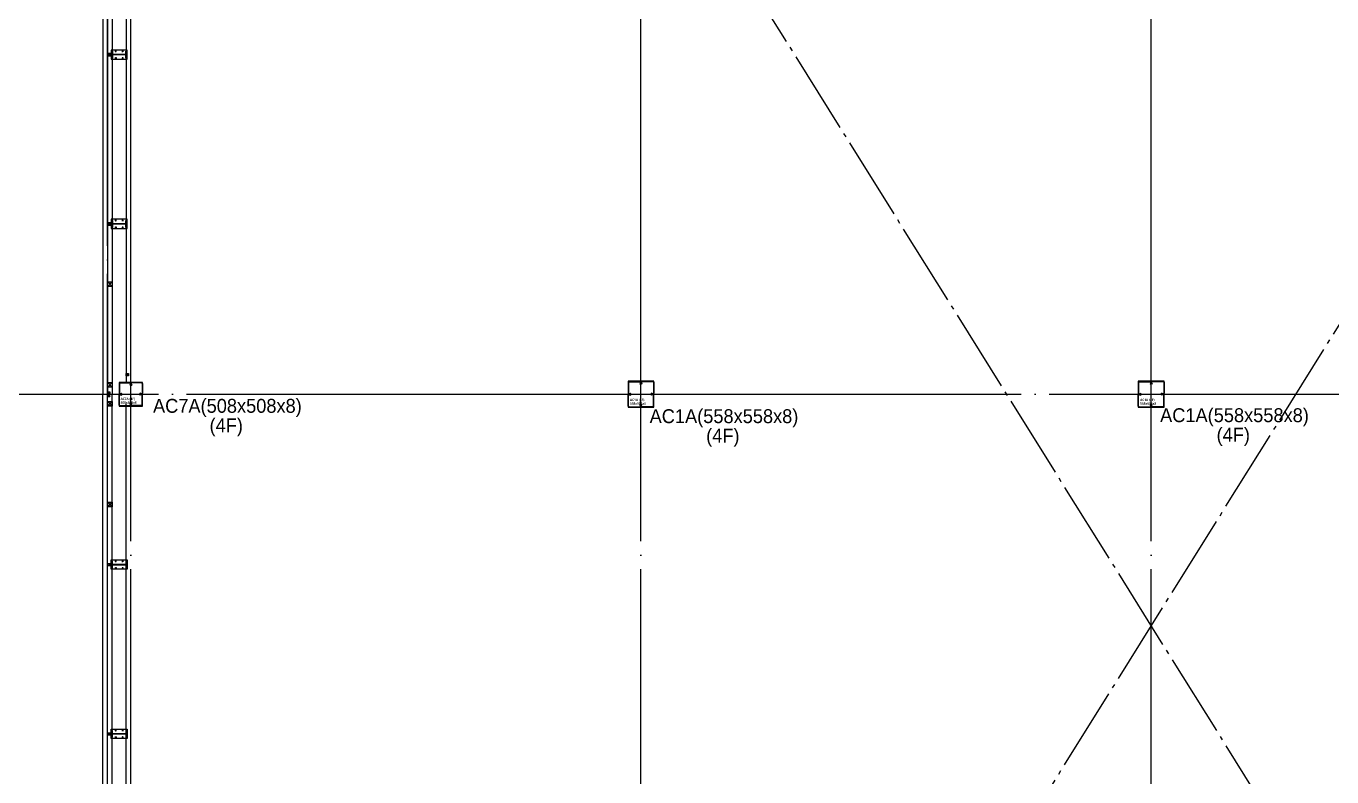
# Model space of a CAD drawing. Header units: millimetres. Extents: x -47382 to 204618, y -51045 to 127155.
# Drawn here: x 33743 to 61896, y 32117 to 48312 of the extents above; entities that cross this region are included whole.
import ezdxf
from ezdxf.enums import TextEntityAlignment as Align

# ---------------------------------------------------------------- set-up
doc = ezdxf.new("R2010")
doc.units = ezdxf.units.MM
doc.header["$LTSCALE"] = 300
doc.header["$MEASUREMENT"] = 0
for name, pattern in [('CEN', [62, 60, -1, 0, -1]), ('HID', [2, 1.1, -0.9]), ('STD_SHAFT', [7.3, 6, -0.5, 0.3, -0.5])]:
    doc.linetypes.add(name, pattern=pattern)
doc.layers.get('0').update_dxf_attribs({"linetype": 'CONTINUOUS'})
doc.layers.get('Defpoints').update_dxf_attribs({"color": 153, "linetype": 'CONTINUOUS'})
for name, color, linetype in [('1', 7, 'CONTINUOUS'), ('6', 6, 'CONTINUOUS'), ('A-CEN', 1, 'CEN'), ('A-FLOR-FLIN-TYP2', 8, 'CONTINUOUS'), ('A-FLOR-GW', 6, 'CONTINUOUS'), ('A-FLOR-OPEN-BELO', 6, 'STD_SHAFT'), ('A-FLOR-STUD', 9, 'CONTINUOUS'), ('A-ST-AXIS-CEN', 252, 'CEN'), ('A-ST-COL', 2, 'CONTINUOUS'), ('Bound', 9, 'CONTINUOUS'), ('SS-PLATE', 32, 'CONTINUOUS'), ('STEEL', 2, 'CONTINUOUS'), ('XREF-PLAN$0$A-STEEL', 7, 'CONTINUOUS')]:
    doc.layers.add(name, color=color, linetype=linetype)
doc.layers.add('Defpoint', color=161, linetype='CONTINUOUS', plot=False)
doc.styles.add('SH_대대리576', font='NanumGothicBold.ttf')
doc.styles.add('돋움', font='')
doc.styles.get('돋움').set_extended_font_data('Dotum')

# ---------------------------------------------------------------- blocks, each defined once
blk = doc.blocks.new('A$C284E115B')
at = {"layer": 'A-FLOR-STUD'}
for p, q in [((2, 48, -103000), (98, 2, -103000)), ((2, 2, -103000), (98, 48, -103000))]:
    blk.add_line(p, q, dxfattribs=at)
at = {"layer": 'A-FLOR-STUD', "elevation": -103000}
for points in [[(0, 50), (100, 50), (100, 0), (0, 0)], [(2, 48), (98, 48), (98, 2), (2, 2)]]:
    blk.add_lwpolyline(points, close=True, dxfattribs=at)
blk = doc.blocks.new('BOLT')
at = {"layer": '1', "color": 251}
for p, q in [((-21, 0), (21, 0)), ((0, -21), (0, 21))]:
    blk.add_line(p, q, dxfattribs=at)
at = {"layer": '6', "color": 251}
blk.add_circle((0, 0), 11, dxfattribs=at)
blk = doc.blocks.new('WC2_BP')
at = {"layer": 'SS-PLATE', "color": 251, "ltscale": 0.05}
blk.add_lwpolyline([(-175, -100), (175, -100), (175, 100), (-175, 100)], close=True, dxfattribs=at)
at = {"linetype": 'HID', "yscale": 0.909090909090909, "zscale": 0.909090909090909}
for p, xscale in [((-75, 75), -0.909090909090909), ((75, 75), 0.909090909090909)]:
    blk.add_blockref('BOLT', p, dxfattribs=dict(at, xscale=xscale))
at = {"linetype": 'HID', "yscale": 0.909090909090909, "zscale": 0.909090909090909, "rotation": 180}
for p, xscale in [((-75, -75), 0.909090909090909), ((75, -75), -0.909090909090909)]:
    blk.add_blockref('BOLT', p, dxfattribs=dict(at, xscale=xscale))
blk = doc.blocks.new('H-300X150X6_5X9')
at = {"layer": 'Defpoint'}
for p, q in [((-3.25, 0), (3.25, 0)), ((0, -150), (0, 150))]:
    blk.add_line(p, q, dxfattribs=at)
at = {"layer": 'STEEL'}
blk.add_lwpolyline([(-75, -150), (-75, -141), (-16.25, -141, 0.41421356), (-3.25, -128), (-3.25, 128, 0.41421356), (-16.25, 141), (-75, 141), (-75, 150), (75, 150), (75, 141), (16.25, 141, 0.41421356), (3.25, 128), (3.25, -128, 0.41421356), (16.25, -141), (75, -141), (75, -150)], format="xyb", close=True, dxfattribs=at)
at = {"layer": 'SS-PLATE', "color": 251, "ltscale": 0.05, "rotation": 90}
blk.add_blockref('WC2_BP', (0, 0), dxfattribs=at)
blk = doc.blocks.new('A$C2E56680A')
blk.add_blockref('A$C284E115B', (0, 50))
at = {"layer": 'STEEL', "xscale": -1, "rotation": 90.00000000000001}
blk.add_blockref('H-300X150X6_5X9', (250, 75, -103000), dxfattribs=at)
blk = doc.blocks.new('3-11000')
at = {"layer": 'A-FLOR-FLIN-TYP2'}
for p, q in [((200, -400, -103000), (200, 11000, -103000)), ((500, 229, -103000), (500, 10796, -103000))]:
    blk.add_line(p, q, dxfattribs=at)
at = {"layer": 'A-FLOR-GW'}
for p, q in [((0, 0, -103000), (0, 11000, -103000)), ((100, 0, -103000), (100, 11000, -103000))]:
    blk.add_line(p, q, dxfattribs=at)
for p in [(100, 7250), (100, 3600)]:
    blk.add_blockref('A$C2E56680A', p)
blk = doc.blocks.new('A$C02DD68EE')
at = {"layer": 'A-FLOR-STUD'}
for p, q in [((125, 11000, -103000), (102, 10952, -103000)), ((125, 11000, -103000), (148, 10952, -103000)), ((102, 48, -103000), (125, 0, -103000)), ((148, 48, -103000), (125, 0, -103000))]:
    blk.add_line(p, q, dxfattribs=at)
at = {"layer": 'A-FLOR-STUD', "elevation": -103000}
for points in [[(100, 11000), (100, 10950), (150, 10950), (150, 11000)], [(102, 11000), (102, 10952), (148, 10952), (148, 11000)], [(150, 0), (150, 50), (100, 50), (100, 0)], [(148, 0), (148, 48), (102, 48), (102, 0)]]:
    blk.add_lwpolyline(points, dxfattribs=at)
blk.add_blockref('3-11000', (0, 0))
blk = doc.blocks.new('A$C6CC9239A')
at = {"layer": 'A-FLOR-STUD'}
for p, q in [((2, 2, -103000), (48, 48, -103000)), ((2, 48, -103000), (48, 2, -103000))]:
    blk.add_line(p, q, dxfattribs=at)
at = {"layer": 'A-FLOR-STUD', "elevation": -103000}
for points in [[(0, 0), (50, 0), (50, 50), (0, 50)], [(2, 2), (48, 2), (48, 48), (2, 48)]]:
    blk.add_lwpolyline(points, close=True, dxfattribs=at)
blk = doc.blocks.new('AC1A (4f)')
at = {"layer": 'A-ST-COL'}
for p, q in [((40, 578), (279, 578)), ((40, 570), (279, 570)), ((558, 578), (319, 578)), ((558, 570), (319, 570)), ((20, 558), (20, 319)), ((28, 558), (28, 319)), ((44, 308), (75, 321)), ((44, 290), (75, 277)), ((47, 300), (78, 313)), ((47, 298), (78, 285)), ((78, 313), (75, 321)), ((78, 285), (75, 277)), ((290, 554), (277, 523)), ((285, 520), (277, 523)), ((298, 551), (285, 520)), ((300, 551), (313, 520)), ((308, 554), (321, 523)), ((313, 520), (321, 523)), ((520, 313), (523, 321)), ((551, 300), (520, 313)), ((551, 298), (520, 285)), ((520, 285), (523, 277)), ((554, 308), (523, 321)), ((554, 290), (523, 277)), ((570, 558), (570, 319)), ((578, 558), (578, 319)), ((20, 40), (20, 279)), ((28, 40), (28, 279)), ((40, 28), (279, 28)), ((40, 20), (279, 20)), ((285, 78), (277, 75)), ((290, 44), (277, 75)), ((298, 47), (285, 78)), ((300, 47), (313, 78)), ((308, 44), (321, 75)), ((313, 78), (321, 75)), ((558, 28), (319, 28)), ((558, 20), (319, 20)), ((570, 40), (570, 279)), ((578, 40), (578, 279))]:
    blk.add_line(p, q, dxfattribs=at)
for centre, radius, start, end in [((40, 558), 20, 90, 180), ((40, 558), 12, 90, 180), ((279, 558), 20, 340, 90), ((279, 558), 12, 340, 90), ((319, 558), 20, 90, 200), ((319, 558), 12, 90, 200), ((558, 558), 20, 0, 90), ((558, 558), 12, 0, 90), ((40, 319), 20, 180, 290), ((40, 279), 20, 70, 180), ((40, 319), 12, 180, 290), ((40, 279), 12, 70, 180), ((558, 319), 20, 250, 0), ((558, 279), 20, 0, 110), ((558, 319), 12, 250, 0), ((558, 279), 12, 0, 110), ((40, 40), 20, 180, 270), ((40, 40), 12, 180, 270), ((279, 40), 20, 270, 20), ((279, 40), 12, 270, 20), ((319, 40), 20, 160, 270), ((319, 40), 12, 160, 270), ((558, 40), 20, 270, 0), ((558, 40), 12, 270, 0)]:
    blk.add_arc(centre, radius, start, end, dxfattribs=at)
at = {"layer": 'Bound', "color": 9, "linetype": 'Continuous'}
for p, q in [((578, 578), (20, 578)), ((20, 578), (20, 20)), ((578, 20), (578, 578)), ((20, 20), (578, 20))]:
    blk.add_line(p, q, dxfattribs=at)
at = {"layer": 'Defpoint'}
for p, q in [((299, 0), (299, 598)), ((0, 299), (598, 299))]:
    blk.add_line(p, q, dxfattribs=at)
at = {"layer": 'Defpoint', "linetype": 'Continuous', "style": 'SH_대대리576'}
for s, p in [('AC1A (4F)', (62, 179)), ('558x558x8', (62, 98))]:
    blk.add_text(s, height=50, dxfattribs=at).set_placement(p, align=Align.MIDDLE_LEFT)
blk = doc.blocks.new('AC7A(4f)')
at = {"layer": 'A-ST-COL'}
for p, q in [((20, 508), (20, 294)), ((28, 508), (28, 294)), ((40, 528), (254, 528)), ((40, 520), (254, 520)), ((44, 283), (75, 296)), ((47, 275), (78, 288)), ((78, 288), (75, 296)), ((265, 504), (252, 473)), ((260, 470), (252, 473)), ((273, 501), (260, 470)), ((275, 501), (288, 470)), ((283, 504), (296, 473)), ((288, 470), (296, 473)), ((508, 528), (294, 528)), ((508, 520), (294, 520)), ((470, 288), (473, 296)), ((501, 275), (470, 288)), ((504, 283), (473, 296)), ((520, 508), (520, 294)), ((528, 508), (528, 294)), ((20, 40), (20, 254)), ((28, 40), (28, 254)), ((40, 28), (254, 28)), ((40, 20), (254, 20)), ((44, 265), (75, 252)), ((47, 273), (78, 260)), ((78, 260), (75, 252)), ((260, 78), (252, 75)), ((265, 44), (252, 75)), ((273, 47), (260, 78)), ((275, 47), (288, 78)), ((283, 44), (296, 75)), ((288, 78), (296, 75)), ((508, 28), (294, 28)), ((508, 20), (294, 20)), ((501, 273), (470, 260)), ((470, 260), (473, 252)), ((504, 265), (473, 252)), ((520, 40), (520, 254)), ((528, 40), (528, 254))]:
    blk.add_line(p, q, dxfattribs=at)
for centre, radius, start, end in [((40, 508), 20, 90, 180), ((40, 294), 20, 180, 290), ((40, 508), 12, 90, 180), ((40, 294), 12, 180, 290), ((254, 508), 20, 340, 90), ((254, 508), 12, 340, 90), ((294, 508), 20, 90, 200), ((294, 508), 12, 90, 200), ((508, 294), 20, 250, 0), ((508, 294), 12, 250, 0), ((508, 508), 20, 0, 90), ((508, 508), 12, 0, 90), ((40, 254), 20, 70, 180), ((40, 40), 20, 180, 270), ((40, 254), 12, 70, 180), ((40, 40), 12, 180, 270), ((254, 40), 20, 270, 20), ((254, 40), 12, 270, 20), ((294, 40), 20, 160, 270), ((294, 40), 12, 160, 270), ((508, 254), 20, 0, 110), ((508, 254), 12, 0, 110), ((508, 40), 20, 270, 0), ((508, 40), 12, 270, 0)]:
    blk.add_arc(centre, radius, start, end, dxfattribs=at)
at = {"layer": 'Bound', "color": 9, "linetype": 'Continuous'}
for p, q in [((528, 528), (20, 528)), ((20, 528), (20, 20)), ((528, 20), (528, 528)), ((20, 20), (528, 20))]:
    blk.add_line(p, q, dxfattribs=at)
at = {"layer": 'Defpoint'}
for p, q in [((274, 0), (274, 548)), ((0, 274), (548, 274))]:
    blk.add_line(p, q, dxfattribs=at)
at = {"layer": 'Defpoint', "linetype": 'Continuous', "style": 'SH_대대리576'}
for s, p in [('AC7A (4F)', (55, 177)), ('508x508x8', (55, 96))]:
    blk.add_text(s, height=50, dxfattribs=at).set_placement(p, align=Align.MIDDLE_LEFT)
blk = doc.blocks.new('ACT 지상4층구조평면도')
for name, p in [('AC7A(4f)', (83108, 91142)), ('AC1A (4f)', (94083, 91117)), ('AC1A (4f)', (105083, 91117))]:
    blk.add_blockref(name, p)
blk = doc.blocks.new('XREF-PLAN$0$각-100X100')
at = {"layer": 'XREF-PLAN$0$A-STEEL', "color": 1}
for p, q in [((-47.7, -47.7), (47.7, 47.7)), ((-47.7, 47.7), (47.7, -47.7))]:
    blk.add_line(p, q, dxfattribs=at)
at = {"layer": 'XREF-PLAN$0$A-STEEL'}
blk.add_lwpolyline([(-50, -50), (50, -50), (50, 50), (-50, 50)], close=True, dxfattribs=at)
at = {"layer": 'XREF-PLAN$0$A-STEEL', "color": 8}
blk.add_lwpolyline([(-47.7, -47.7), (47.7, -47.7), (47.7, 47.7), (-47.7, 47.7)], close=True, dxfattribs=at)

msp = doc.modelspace()

# ---------------------------------------------------------------- linework, layer by layer
at = {"layer": 'A-CEN'}
msp.add_lwpolyline([(75700, 64371), (135500, 64371), (135500, 6371), (35500, 6371), (35500, 64371), (74500, 64371)], dxfattribs=at)
at = {"layer": 'A-FLOR-FLIN-TYP2'}
for p, q in [((35600, 51371), (35600, 40371)), ((35900, 51167), (35900, 40625))]:
    msp.add_line(p, q, dxfattribs=at)
at = {"layer": 'A-FLOR-GW'}
for p, q in [((35400, 51371), (35400, 40371)), ((35500, 51371), (35500, 40371))]:
    msp.add_line(p, q, dxfattribs=at)
at = {"layer": 'A-FLOR-OPEN-BELO'}
for p, q in [((39900, 6371), (76100, 64371)), ((39900, 64371), (76100, 6371))]:
    msp.add_line(p, q, dxfattribs=at)
at = {"layer": 'A-FLOR-STUD'}
for q in [(35502, 40419), (35548, 40419)]:
    msp.add_line((35525, 40371), q, dxfattribs=at)
for points in [[(35500, 40371), (35500, 40421), (35550, 40421), (35550, 40371)], [(35502, 40371), (35502, 40419), (35548, 40419), (35548, 40371)]]:
    msp.add_lwpolyline(points, dxfattribs=at)
at = {"layer": 'A-ST-AXIS-CEN'}
for p, q in [((36000, 0), (36000, 99371)), ((47000, 0), (47000, 99371)), ((58000, 0), (58000, 99371)), ((0, 40371), (142000, 40371))]:
    msp.add_line(p, q, dxfattribs=at)

# ---------------------------------------------------------------- block references
for name, p in [('ACT 지상4층구조평면도', (-47382, -51045)), ('A$C02DD68EE', (35400, 29371))]:
    msp.add_blockref(name, p)
at = {"xscale": -1, "rotation": 180}
for name, p in [('A$C2E56680A', (35500, 47771)), ('A$C2E56680A', (35500, 44121)), ('A$C6CC9239A', (35900, 40821))]:
    msp.add_blockref(name, p, dxfattribs=at)
at = {"ltscale": 5, "xscale": -1}
for p in [(35550, 42746), (35550, 40575), (35550, 40167), (35550, 37996)]:
    msp.add_blockref('XREF-PLAN$0$각-100X100', p, dxfattribs=at)

# ---------------------------------------------------------------- texts
at = {"layer": 'Defpoints', "linetype": 'Continuous', "style": '돋움'}
for s, p in [('AC7A(508x508x8)', (38083, 39881)), ('AC1A(558x558x8)', (48790, 39658)), ('AC1A(558x558x8)', (59796, 39679)), ('(4F)', (38058, 39461)), ('(4F)', (48765, 39238)), ('(4F)', (59770, 39258))]:
    msp.add_text(s, height=300, dxfattribs=at).set_placement(p, align=Align.BOTTOM_CENTER)

doc.saveas('drawing.dxf')
